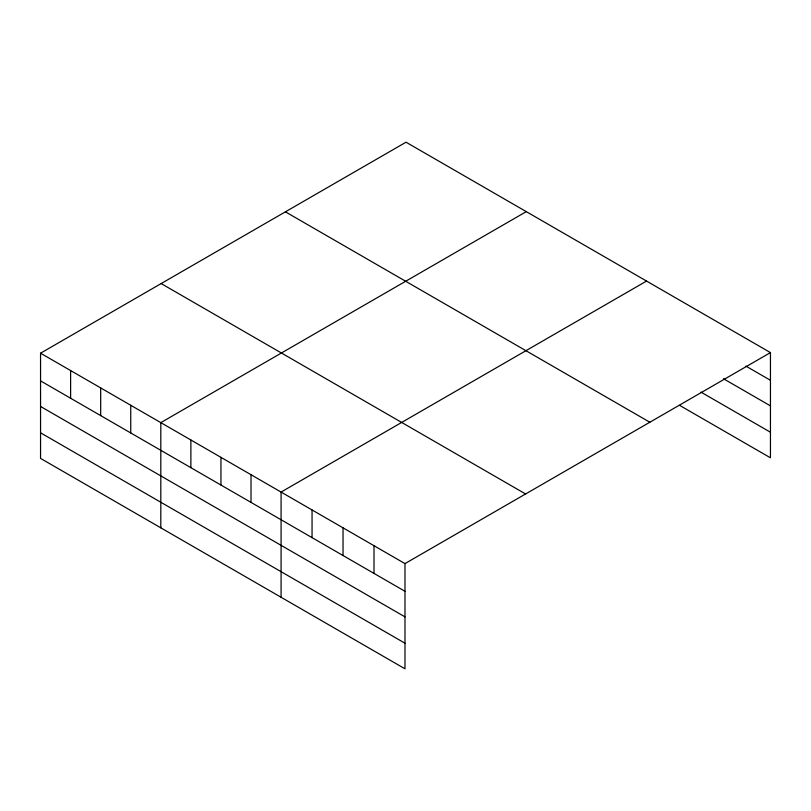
<?xml version="1.0" encoding="UTF-8"?>
<svg xmlns="http://www.w3.org/2000/svg" width="811" height="811" viewBox="0 0 811 811"><rect width="100%" height="100%" fill="white"/><g stroke="black" fill="none" stroke-linecap="round" stroke-linejoin="round"><path stroke-width="1.22" d="M40.55 353.201L404.983 563.604L404.983 668.801L40.55 458.397L40.55 353.201L406.017 142.199L770.45 352.603L770.45 457.799L679.659 405.378M526.278 211.641L160.811 422.632L160.811 527.829M646.539 281.072L281.082 492.064L281.082 597.261M404.983 563.604L770.45 352.603M745.887 366.106L770.45 380.288M723.453 378.727L770.45 405.865M701.018 392.139L770.45 432.222M285.411 211.833L649.844 422.237M161.156 283.566L525.589 493.98M40.55 380.886L404.983 591.29M40.55 406.463L404.983 616.867M40.55 432.81L404.983 643.214M374.013 545.722L374.013 573.397M343.033 527.839L343.033 555.515M312.053 509.957L312.053 537.632M251.015 474.709L251.015 502.394M220.947 457.353L220.947 485.029M190.879 439.998L190.879 467.673M130.743 405.277L130.743 432.952M100.686 387.922L100.686 415.597M70.618 370.556L70.618 398.242"/></g></svg>
